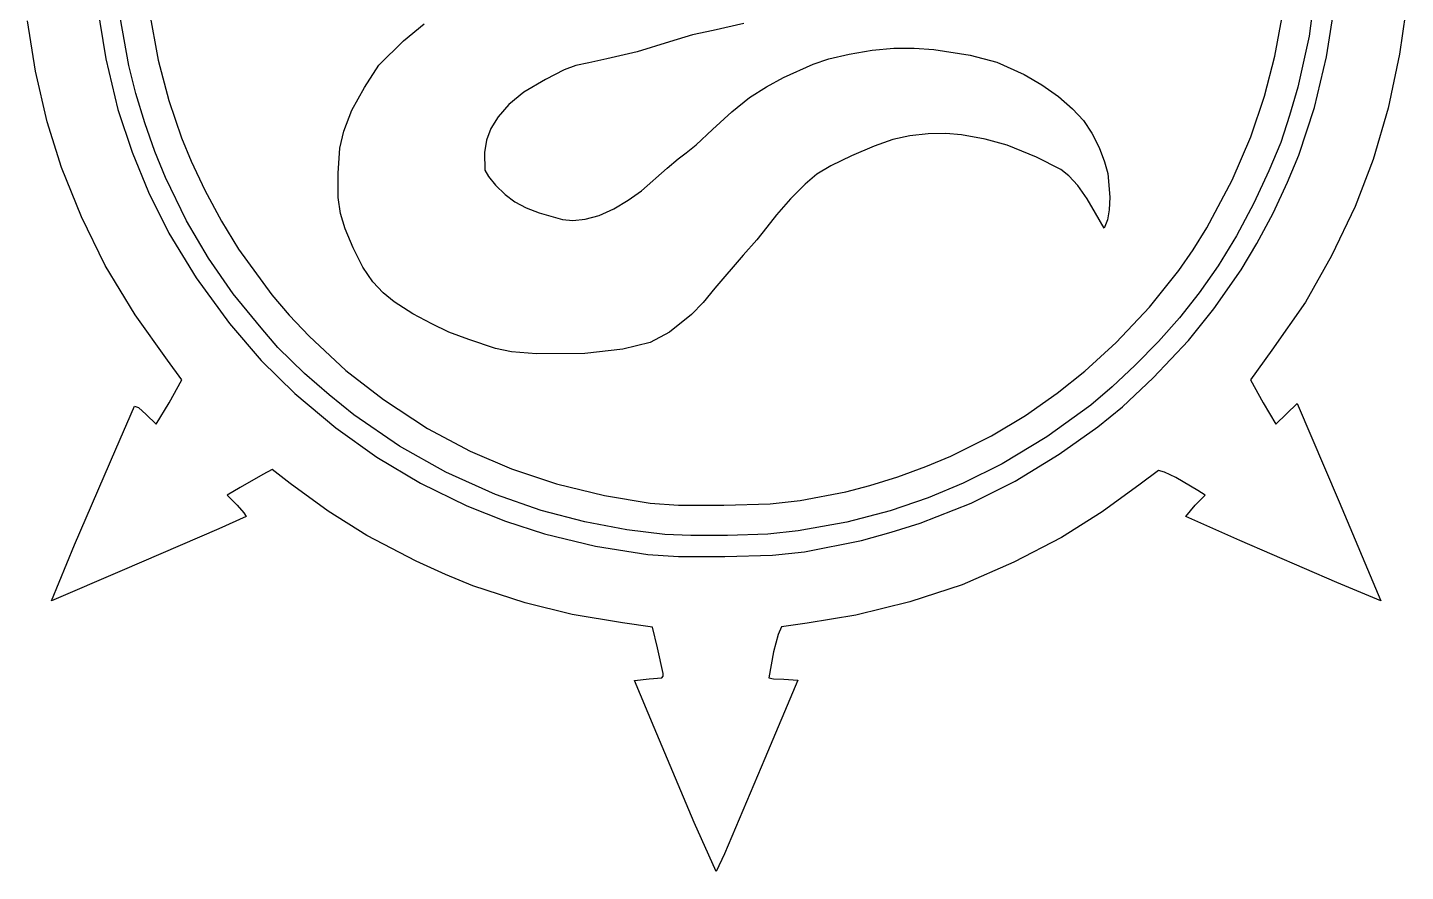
# Model space of a CAD drawing. Extents: x 354 to 615, y 61 to 321.
# Drawn here: x 388.8 to 580.5, y 60.6 to 177.9 of the extents above; entities that cross this region are included whole.
import ezdxf

# ---------------------------------------------------------------- set-up
doc = ezdxf.new("R2010")
doc.units = 0

msp = doc.modelspace()

# ---------------------------------------------------------------- linework, layer by layer
at = {"layer": 'Calque 1'}
for p, q in [((567.93951, 183.1407), (567.10071, 176.7134)), ((398.42143, 181.21138), (399.64656, 173.53848)), ((569.52322, 173.8253), (570.72577, 181.4982)), ((389.87741, 171.8186), (388.76232, 178.83)), ((402.86179, 172.6123), (401.63833, 179.3592)), ((405.68487, 180.22628), (406.93685, 173.37428)), ((441.07219, 176.0363), (443.93376, 178.4099)), ((488.4165, 178.46308), (484.18317, 177.50388)), ((562.33818, 173.9352), (563.28352, 179.1826)), ((580.50117, 179.9578), (579.68553, 174.1987)), ((481.27275, 176.91548), (478.09775, 175.90318)), ((484.18317, 177.50388), (481.27275, 176.91548)), ((567.10071, 176.7134), (565.52529, 169.5984)), ((437.65183, 172.6762), (441.07219, 176.0363)), ((473.59983, 174.51968), (469.3665, 173.55318)), ((478.09775, 175.90318), (473.59983, 174.51968)), ((503.10087, 174.22808), (506.291677, 174.751055)), ((506.291677, 174.751055), (509.31858, 175.04198)), ((509.31858, 175.04198), (512.151275, 175.03933)), ((512.151275, 175.03933), (514.87483, 174.85578)), ((514.87483, 174.85578), (519.95065, 174.04318)), ((399.64656, 173.53848), (401.34166, 166.52698)), ((403.838744, 168.752713), (402.86179, 172.6123)), ((406.93685, 173.37428), (408.41049, 167.74458)), ((435.6414, 169.593), (437.65183, 172.6762)), ((465.05362, 172.62958), (463.454031, 172.003418)), ((466.85296, 173.00278), (465.05362, 172.62958)), ((469.3665, 173.55318), (466.85296, 173.00278)), ((493.97275, 170.94568), (498.07379, 172.83278)), ((498.07379, 172.83278), (500.259906, 173.534555)), ((500.259906, 173.534555), (503.10087, 174.22808)), ((519.95065, 174.04318), (523.65481, 173.11528)), ((523.65481, 173.11528), (527.45741, 171.39448)), ((560.87947, 168.379), (562.33818, 173.9352)), ((567.82962, 166.7915), (569.52322, 173.8253)), ((579.68553, 174.1987), (578.10663, 166.719)), ((391.48154, 164.8071), (389.87741, 171.8186)), ((460.83454, 170.69738), (457.835134, 168.922743)), ((463.454031, 172.003418), (460.83454, 170.69738)), ((491.601809, 169.641393), (493.97275, 170.94568)), ((527.45741, 171.39448), (529.896866, 169.956068)), ((405.06088, 164.6748), (403.838744, 168.752713)), ((433.86943, 166.418), (435.6414, 169.593)), ((457.835134, 168.922743), (455.74019, 167.18778)), ((489.24535, 168.16198), (491.601809, 169.641393)), ((529.896866, 169.956068), (532.21141, 168.31358)), ((565.52529, 169.5984), (564.390246, 165.664713)), ((408.41049, 167.74458), (410.161, 162.55808)), ((455.74019, 167.18778), (454.251402, 165.50308)), ((486.756521, 166.198043), (489.24535, 168.16198)), ((532.21141, 168.31358), (534.149482, 166.595318)), ((559.00715, 162.6904), (560.87947, 168.379)), ((401.34166, 166.52698), (403.30643, 160.57388)), ((432.79491, 163.4842), (433.86943, 166.418)), ((454.251402, 165.50308), (453.22151, 163.88048)), ((484.06733, 163.72898), (486.756521, 166.198043)), ((534.149482, 166.595318), (535.6838, 164.97448)), ((535.6838, 164.97448), (536.843382, 163.22923)), ((564.390246, 165.664713), (563.14142, 161.9255)), ((565.65057, 160.1827), (567.82962, 166.7915)), ((578.10663, 166.719), (575.99926, 159.5617)), ((393.4856, 158.4571), (391.48154, 164.8071)), ((406.489033, 160.68955), (405.06088, 164.6748)), ((432.233344, 161.147287), (432.79491, 163.4842)), ((453.22151, 163.88048), (452.606289, 162.247655)), ((481.820507, 161.603443), (484.06733, 163.72898)), ((514.08108, 163.14058), (511.539125, 162.860305)), ((516.532655, 163.15373), (514.08108, 163.14058)), ((518.71129, 162.98388), (516.532655, 163.15373)), ((522.01858, 162.38768), (518.71129, 162.98388)), ((536.843382, 163.22923), (537.88049, 161.21188)), ((410.161, 162.55808), (411.52157, 159.329305)), ((432.00489, 157.6634), (432.233344, 161.147287)), ((452.606289, 162.247655), (452.3465, 160.51088)), ((480.39525, 160.46558), (481.820507, 161.603443)), ((506.563229, 161.391593), (503.41483, 160.07018)), ((509.18629, 162.33058), (506.563229, 161.391593)), ((511.539125, 162.860305), (509.18629, 162.33058)), ((525.06129, 161.56008), (522.01858, 162.38768)), ((529.16233, 159.86098), (525.06129, 161.56008)), ((537.88049, 161.21188), (538.627495, 159.248743)), ((556.40292, 156.6744), (559.00715, 162.6904)), ((563.14142, 161.9255), (561.50046, 157.963625)), ((403.30643, 160.57388), (405.58256, 155.01758)), ((407.9613, 157.0526), (406.489033, 160.68955)), ((411.52157, 159.329305), (413.43105, 155.28198)), ((452.3465, 160.51088), (452.4031, 158.08518)), ((477.76806, 158.33248), (479.276925, 159.65973)), ((479.276925, 159.65973), (480.39525, 160.46558)), ((503.41483, 160.07018), (500.547775, 158.66623)), ((532.53253, 158.15758), (529.16233, 159.86098)), ((538.627495, 159.248743), (539.08959, 157.63398)), ((564.078759, 156.395838), (565.65057, 160.1827)), ((575.99926, 159.5617), (573.48618, 153.0223)), ((396.25938, 151.5779), (393.4856, 158.4571)), ((431.995048, 154.273512), (432.00489, 157.6634)), ((452.4031, 158.08518), (452.906837, 157.20438)), ((474.20965, 155.22248), (477.76806, 158.33248)), ((498.60112, 157.52868), (496.991084, 156.121643)), ((500.547775, 158.66623), (498.60112, 157.52868)), ((533.644115, 157.28148), (532.53253, 158.15758)), ((534.9279, 155.92748), (533.644115, 157.28148)), ((539.08959, 157.63398), (539.34879, 154.30378)), ((561.50046, 157.963625), (559.42258, 153.4946)), ((410.89893, 151.0379), (407.9613, 157.0526)), ((452.906837, 157.20438), (453.89119, 155.99028)), ((453.89119, 155.99028), (455.231751, 154.705018)), ((496.991084, 156.121643), (494.93335, 154.06968)), ((536.227859, 154.107543), (534.9279, 155.92748)), ((552.87822, 150.0336), (556.40292, 156.6744)), ((562.07548, 152.113), (564.078759, 156.395838)), ((405.58256, 155.01758), (408.4297, 149.32908)), ((413.43105, 155.28198), (415.757775, 150.96268)), ((432.29152, 152.0609), (431.995048, 154.273512)), ((455.231751, 154.705018), (456.59194, 153.65338)), ((456.59194, 153.65338), (458.148779, 152.84618)), ((470.35596, 152.70148), (472.346915, 153.899693)), ((472.346915, 153.899693), (474.20965, 155.22248)), ((494.93335, 154.06968), (492.977781, 151.878693)), ((537.37832, 152.11128), (536.227859, 154.107543)), ((539.34879, 154.30378), (539.261841, 152.57188)), ((559.42258, 153.4946), (556.975401, 148.926412)), ((399.55842, 144.8311), (396.25938, 151.5779)), ((432.978924, 149.925125), (432.29152, 152.0609)), ((458.148779, 152.84618), (459.96214, 152.14878)), ((459.96214, 152.14878), (463.2192, 151.23578)), ((466.37697, 151.26678), (468.320246, 151.788793)), ((468.320246, 151.788793), (470.35596, 152.70148)), ((492.977781, 151.878693), (491.61337, 150.13718)), ((538.58957, 149.98938), (537.37832, 152.11128)), ((539.261841, 152.57188), (539.0528, 151.16488)), ((559.813802, 147.879887), (562.07548, 152.113)), ((573.48618, 153.0223), (570.2112, 146.1584)), ((413.96015, 145.8279), (410.89893, 151.0379)), ((415.757775, 150.96268), (418.12152, 147.07988)), ((434.05209, 147.2699), (432.978924, 149.925125)), ((463.2192, 151.23578), (464.618839, 151.07683)), ((464.618839, 151.07683), (466.37697, 151.26678)), ((491.61337, 150.13718), (490.264406, 148.40723)), ((539.0528, 151.16488), (538.58957, 149.98938)), ((550.966969, 147.008775), (552.87822, 150.0336)), ((408.4297, 149.32908), (412.23213, 143.11138)), ((490.264406, 148.40723), (488.34596, 146.24378)), ((556.975401, 148.926412), (554.43832, 144.7633)), ((557.62075, 144.2128), (559.813802, 147.879887)), ((417.37681, 140.8623), (413.96015, 145.8279)), ((418.12152, 147.07988), (422.74289, 140.72988)), ((435.415647, 144.57685), (434.05209, 147.2699)), ((488.34596, 146.24378), (484.40817, 141.64818)), ((548.97966, 144.1434), (550.966969, 147.008775)), ((570.2112, 146.1584), (566.58568, 139.7191)), ((403.7369, 137.9519), (399.55842, 144.8311)), ((436.81045, 142.5456), (435.415647, 144.57685)), ((544.88914, 139.0102), (548.97966, 144.1434)), ((554.43832, 144.7633), (551.793021, 141.036712)), ((553.84397, 138.7888), (557.62075, 144.2128)), ((412.23213, 143.11138), (416.86364, 136.76138)), ((438.261786, 141.026625), (436.81045, 142.5456)), ((421.24731, 136.1351), (417.37681, 140.8623)), ((422.74289, 140.72988), (425.186029, 137.900642)), ((439.77049, 139.761), (438.261786, 141.026625)), ((484.40817, 141.64818), (482.779709, 139.69593)), ((551.793021, 141.036712), (549.07744, 137.555)), ((442.37838, 138.0761), (439.77049, 139.761)), ((445.02421, 136.7017), (442.37838, 138.0761)), ((482.779709, 139.69593), (481.13066, 137.98428)), ((540.23422, 134.1052), (544.88914, 139.0102)), ((550.30486, 134.38), (553.84397, 138.7888)), ((566.58568, 139.7191), (561.90439, 133.0316)), ((408.21413, 131.6685), (403.7369, 137.9519)), ((416.86364, 136.76138), (421.27674, 131.60198)), ((423.59299, 133.3949), (421.24731, 136.1351)), ((425.186029, 137.900642), (427.92667, 134.99948)), ((447.40546, 135.5647), (445.02421, 136.7017)), ((481.13066, 137.98428), (478.09715, 135.53448)), ((549.07744, 137.555), (546.12087, 134.246975)), ((427.92667, 134.99948), (433.05686, 130.20008)), ((450.18359, 134.5093), (447.40546, 135.5647)), ((453.88775, 133.2595), (450.18359, 134.5093)), ((478.09715, 135.53448), (475.39622, 134.11918)), ((546.12087, 134.246975), (542.89616, 130.9379)), ((545.39464, 129.1787), (550.30486, 134.38)), ((427.29716, 129.8204), (423.59299, 133.3949)), ((456.097075, 132.790663), (453.88775, 133.2595)), ((459.5763, 132.5493), (456.097075, 132.790663)), ((459.57692, 132.54848), (459.5763, 132.5493)), ((466.32379, 132.57248), (459.57692, 132.54848)), ((471.58351, 133.18178), (466.32379, 132.57248)), ((475.39622, 134.11918), (471.58351, 133.18178)), ((535.90856, 130.1153), (540.23422, 134.1052)), ((561.90439, 133.0316), (558.92783, 128.8974)), ((410.23156, 128.9042), (408.21413, 131.6685)), ((421.27674, 131.60198), (425.93559, 127.02248)), ((542.89616, 130.9379), (539.667766, 127.95045)), ((408.45279, 125.7299), (410.23156, 128.9042)), ((430.736745, 126.819438), (427.29716, 129.8204)), ((433.05686, 130.20008), (438.27727, 126.17608)), ((532.05716, 127.0438), (535.90856, 130.1153)), ((541.13929, 125.1621), (545.39464, 129.1787)), ((558.92783, 128.8974), (560.70684, 125.73)), ((425.93559, 127.02248), (431.66284, 122.23078)), ((434.17633, 124.0704), (430.736745, 126.819438)), ((527.63885, 123.9632), (532.05716, 127.0438)), ((539.667766, 127.95045), (536.70236, 125.4157)), ((401.03051, 119.2988), (403.65178, 125.2408)), ((403.65178, 125.2408), (404.19833, 125.055)), ((404.19833, 125.055), (405.2799, 124.1174)), ((406.67402, 122.7406), (408.45279, 125.7299)), ((438.27727, 126.17608), (444.42589, 122.16108)), ((536.70236, 125.4157), (530.61695, 121.0149)), ((537.69971, 122.3976), (541.13929, 125.1621)), ((560.70684, 125.73), (562.48585, 122.7403)), ((563.95523, 124.1944), (565.42462, 125.6484)), ((565.42462, 125.6484), (571.28209, 111.9567)), ((405.2799, 124.1174), (406.67402, 122.7406)), ((440.52633, 119.6837), (434.17633, 124.0704)), ((522.8913, 121.1201), (527.63885, 123.9632)), ((562.48585, 122.7403), (563.95523, 124.1944)), ((431.66284, 122.23078), (437.3704, 118.15628)), ((444.42589, 122.16108), (450.36184, 118.98808)), ((517.25544, 118.3132), (522.8913, 121.1201)), ((530.61695, 121.0149), (524.39924, 117.2533)), ((532.33677, 118.5837), (537.69971, 122.3976)), ((395.31387, 105.9548), (401.03051, 119.2988)), ((446.97833, 116.0759), (440.52633, 119.6837)), ((450.36184, 118.98808), (456.11947, 116.52478)), ((437.3704, 118.15628), (443.42708, 114.56208)), ((513.769555, 116.877275), (517.25544, 118.3132)), ((524.39924, 117.2533), (518.97528, 114.5472)), ((526.21036, 114.8328), (532.33677, 118.5837)), ((421.48012, 115.7373), (418.33863, 113.9466)), ((422.80677, 116.4731), (421.48012, 115.7373)), ((425.3187, 114.5125), (422.80677, 116.4731)), ((453.8575, 112.9736), (446.97833, 116.0759)), ((456.11947, 116.52478), (462.35435, 114.44338)), ((505.974429, 114.23805), (509.84711, 115.4457)), ((509.84711, 115.4457), (513.769555, 116.877275)), ((546.15697, 116.3103), (543.58199, 114.3951)), ((546.990944, 116.072563), (546.15697, 116.3103)), ((548.53822, 115.3162), (546.990944, 116.072563)), ((551.61879, 113.5456), (548.53822, 115.3162)), ((418.33863, 113.9466), (416.52378, 112.8917)), ((430.60664, 110.6737), (425.3187, 114.5125)), ((443.42708, 114.56208), (449.89035, 111.40668)), ((462.35435, 114.44338), (469.04893, 112.81318)), ((496.2582, 112.1191), (502.6082, 113.3406)), ((502.6082, 113.3406), (505.974429, 114.23805)), ((518.97528, 114.5472), (514.08049, 112.5022)), ((520.06197, 111.7602), (526.21036, 114.8328)), ((543.58199, 114.3951), (538.29032, 110.5749)), ((552.64414, 112.9008), (551.61879, 113.5456)), ((416.52378, 112.8917), (417.92625, 111.4716)), ((417.92625, 111.4716), (418.87732, 110.429213)), ((449.89035, 111.40668), (455.28791, 109.25408)), ((460.23778, 110.7444), (453.8575, 112.9736)), ((469.04893, 112.81318), (475.39893, 111.76118)), ((475.39893, 111.76118), (479.360584, 111.494955)), ((479.360584, 111.494955), (485.63763, 111.48028)), ((485.63763, 111.48028), (492.111764, 111.666055)), ((492.111764, 111.666055), (496.25813, 112.11898)), ((496.25813, 112.11898), (496.2582, 112.1191)), ((514.08049, 112.5022), (508.78882, 110.7084)), ((512.95922, 108.9718), (520.06197, 111.7602)), ((549.94749, 109.9386), (551.23742, 111.4764)), ((551.23742, 111.4764), (552.64414, 112.9008)), ((571.28209, 111.9567), (577.07321, 98.1983)), ((419.19452, 109.9173), (415.37356, 108.2218)), ((418.87732, 110.429213), (419.19452, 109.9173)), ((435.97211, 107.279), (430.60664, 110.6737)), ((466.3232, 109.1558), (460.23778, 110.7444)), ((508.78882, 110.7084), (502.7629, 109.1296)), ((538.29032, 110.5749), (532.63481, 107.0047)), ((557.47261, 106.5932), (549.94749, 109.9386)), ((415.37356, 108.2218), (401.92876, 102.3868)), ((455.28791, 109.25408), (460.71101, 107.49698)), ((460.71101, 107.49698), (467.7776, 105.78998)), ((472.14403, 108.0624), (466.3232, 109.1558)), ((477.4357, 107.4009), (472.14403, 108.0624)), ((481.037341, 107.26295), (477.4357, 107.4009)), ((477.4357, 107.4009), (477.4357, 107.4009)), ((491.767266, 107.47515), (486.16695, 107.2681)), ((496.01603, 107.9033), (491.767266, 107.47515)), ((502.7629, 109.1296), (496.01603, 107.9033)), ((504.8201, 106.5914), (508.95722, 107.714325)), ((508.95722, 107.714325), (512.95922, 108.9718)), ((392.07763, 98.2062), (395.31387, 105.9548)), ((442.85128, 103.6886), (435.97211, 107.279)), ((467.7776, 105.78998), (475.0545, 104.61988)), ((486.16695, 107.2681), (481.037341, 107.26295)), ((496.8826, 104.9955), (504.8201, 106.5914)), ((532.63481, 107.0047), (526.02023, 103.5524)), ((570.94391, 100.7465), (557.47261, 106.5932)), ((446.93011, 101.833963), (442.85128, 103.6886)), ((475.0545, 104.61988), (479.332536, 104.355505)), ((479.332536, 104.355505), (485.7701, 104.33608)), ((485.7701, 104.33608), (492.434779, 104.522618)), ((492.434779, 104.522618), (496.8826, 104.99558)), ((496.8826, 104.99558), (496.8826, 104.9955)), ((526.02023, 103.5524), (518.8211, 100.4257)), ((401.92876, 102.3868), (392.07763, 98.2062)), ((450.71284, 100.2875), (446.93011, 101.833963)), ((457.98889, 97.9143), (450.71284, 100.2875)), ((518.8211, 100.4257), (511.54269, 98.0356)), ((577.07321, 98.1983), (570.94391, 100.7465)), ((464.55764, 96.2888), (457.98889, 97.9143)), ((511.54269, 98.0356), (504.00362, 96.1794)), ((471.5691, 95.1171), (464.55764, 96.2888)), ((504.00362, 96.1794), (497.25913, 95.0712)), ((475.71597, 94.5248), (471.5691, 95.1171)), ((476.42973, 91.6321), (475.71597, 94.5248)), ((493.67026, 94.5521), (493.221919, 93.496413)), ((497.25913, 95.0712), (493.67026, 94.5521)), ((493.221919, 93.496413), (492.56858, 91.0782)), ((477.22348, 88.078), (476.42973, 91.6321)), ((492.56858, 91.0782), (491.89437, 87.4871)), ((473.20243, 87.1325), (475.25295, 87.3392)), ((475.93555, 80.5952), (473.20243, 87.1325)), ((475.25295, 87.3392), (477.023251, 87.493425)), ((477.023251, 87.493425), (477.23208, 87.699116)), ((477.23208, 87.699116), (477.22348, 88.078)), ((495.95699, 87.1602), (491.37464, 76.2461)), ((491.89437, 87.4871), (492.561046, 87.344163)), ((492.561046, 87.344163), (493.98823, 87.2847)), ((493.98823, 87.2847), (495.95699, 87.1602)), ((481.539, 67.3743), (475.93555, 80.5952)), ((491.37464, 76.2461), (485.76276, 63.0092)), ((481.5394, 67.3748), (481.539, 67.3743)), ((484.57148, 60.5618), (481.5394, 67.3748)), ((485.76276, 63.0092), (484.57148, 60.5618))]:
    msp.add_line(p, q, dxfattribs=at)

doc.saveas('drawing.dxf')
